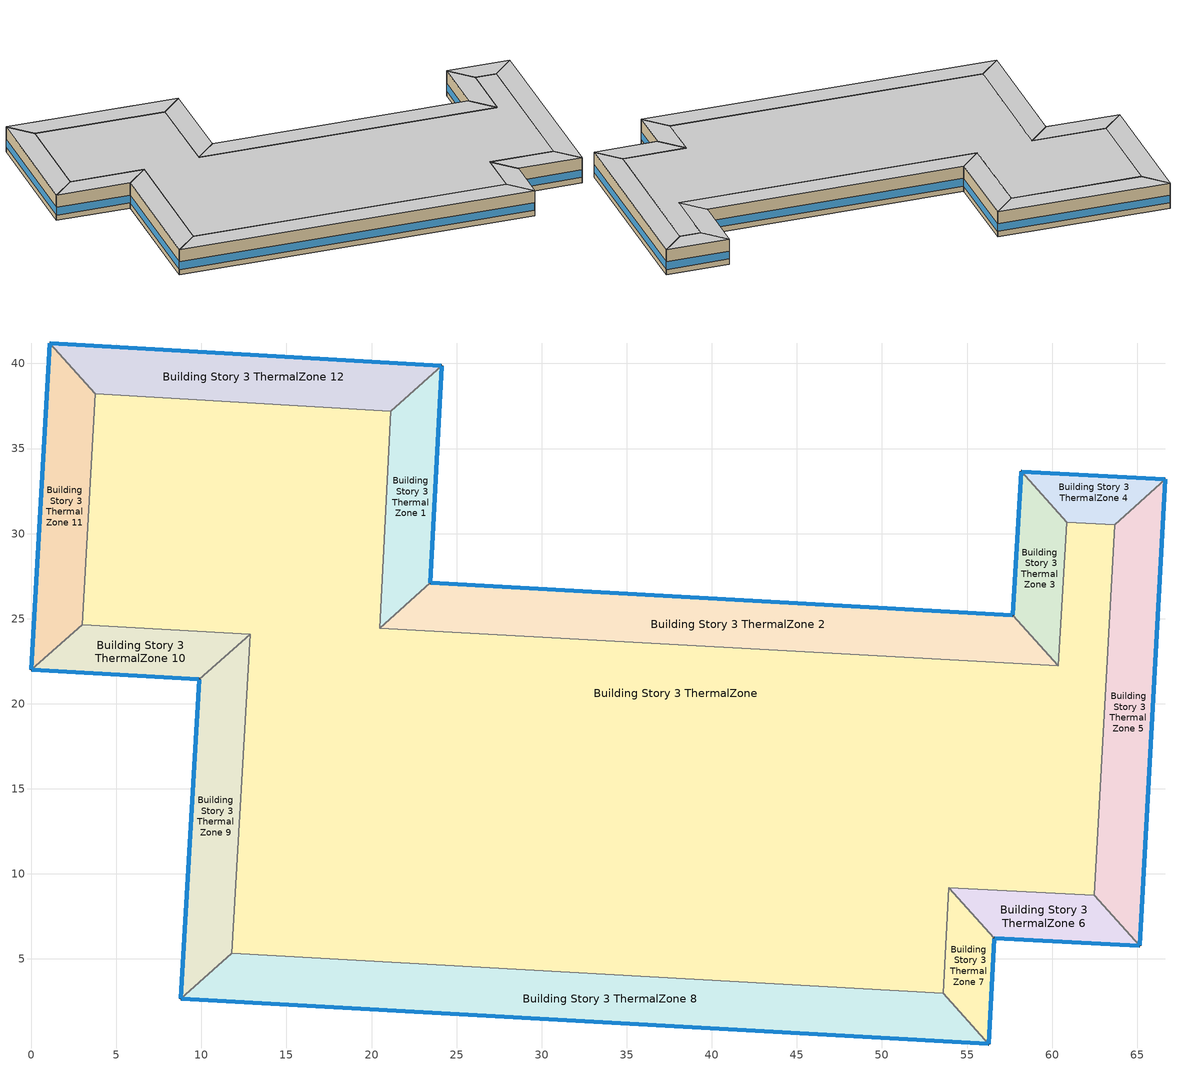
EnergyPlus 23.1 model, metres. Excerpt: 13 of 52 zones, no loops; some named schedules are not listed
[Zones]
Building Story 3 ThermalZone
 floor adiabatic (Typical Interior Ceiling): 21.14,37.2 20.47,24.43 60.35,22.23 60.86,30.67 63.68,30.53 62.47,8.75 53.93,9.19 53.6,2.98 11.78,5.33 12.87,24.1 2.98,24.65 3.75,38.22 z7.2
 wall adiabatic (Typical Interior Wall): 20.47,24.43 21.14,37.2 3.75,38.22 2.98,24.65 12.87,24.1 11.78,5.33 53.6,2.98 53.93,9.19 62.47,8.75 63.68,30.53 60.86,30.67 60.35,22.23 20.47,24.43 z7.2:10.8
 ceiling adiabatic (Typical Interior Ceiling): 3.75,38.22 2.98,24.65 12.87,24.1 11.78,5.33 53.6,2.98 53.93,9.19 62.47,8.75 63.68,30.53 60.86,30.67 60.35,22.23 20.47,24.43 21.14,37.2 z10.8
Building Story 3 ThermalZone 1
 floor adiabatic (Typical Interior Ceiling): 24.12,39.87 23.45,27.1 20.47,24.43 21.14,37.2 z7.2
 wall outside (Typical Insulated Steel Framed Exterior Wall R-12.99): 23.45,27.1 24.12,39.87 z7.2:10.8
 wall adiabatic (Typical Interior Wall): 24.12,39.87 21.14,37.2 20.47,24.43 23.45,27.1 z7.2:10.8
 window (U 0.55 SHGC 0.25): 23.45,27.12 24.11,39.85 z7.96:9.05
 ceiling adiabatic (Typical Interior Ceiling): 21.14,37.2 20.47,24.43 23.45,27.1 24.12,39.87 z10.8
Building Story 3 ThermalZone 10
 floor adiabatic (Typical Interior Ceiling): 9.88,21.43 0,21.99 2.98,24.65 12.87,24.1 z7.2
 wall outside (Typical Insulated Steel Framed Exterior Wall R-12.99): 0,21.99 9.88,21.43 z7.2:10.8
 wall adiabatic (Typical Interior Wall): 9.88,21.43 12.87,24.1 2.98,24.65 0,21.99 z7.2:10.8
 window (U 0.55 SHGC 0.25): 0.03,21.99 9.86,21.44 z7.96:9.05
 ceiling adiabatic (Typical Interior Ceiling): 12.87,24.1 2.98,24.65 0,21.99 9.88,21.43 z10.8
Building Story 3 ThermalZone 11
 floor adiabatic (Typical Interior Ceiling): 0,21.99 1.09,41.2 3.75,38.22 2.98,24.65 z7.2
 wall outside (Typical Insulated Steel Framed Exterior Wall R-12.99): 1.09,41.2 0,21.99 z7.2:10.8
 wall adiabatic (Typical Interior Wall): 0,21.99 2.98,24.65 3.75,38.22 1.09,41.2 z7.2:10.8
 window (U 0.55 SHGC 0.25): 1.09,41.18 0,22.02 z7.96:9.04
 ceiling adiabatic (Typical Interior Ceiling): 2.98,24.65 3.75,38.22 1.09,41.2 0,21.99 z10.8
Building Story 3 ThermalZone 12
 floor adiabatic (Typical Interior Ceiling): 1.09,41.2 24.12,39.87 21.14,37.2 3.75,38.22 z7.2
 wall outside (Typical Insulated Steel Framed Exterior Wall R-12.99): 24.12,39.87 1.09,41.2 z7.2:10.8
 wall adiabatic (Typical Interior Wall): 1.09,41.2 3.75,38.22 21.14,37.2 24.12,39.87 z7.2:10.8
 window (U 0.55 SHGC 0.25): 24.09,39.87 1.11,41.2 z7.96:9.04
 ceiling adiabatic (Typical Interior Ceiling): 3.75,38.22 21.14,37.2 24.12,39.87 1.09,41.2 z10.8
Building Story 3 ThermalZone 2
 floor adiabatic (Typical Interior Ceiling): 23.45,27.1 57.69,25.21 60.35,22.23 20.47,24.43 z7.2
 wall outside (Typical Insulated Steel Framed Exterior Wall R-12.99): 57.69,25.21 23.45,27.1 z7.2:10.8
 wall adiabatic (Typical Interior Wall): 23.45,27.1 20.47,24.43 60.35,22.23 57.69,25.21 z7.2:10.8
 window (U 0.55 SHGC 0.25): 57.67,25.21 23.47,27.1 z7.96:9.04
 ceiling adiabatic (Typical Interior Ceiling): 20.47,24.43 60.35,22.23 57.69,25.21 23.45,27.1 z10.8
Building Story 3 ThermalZone 3
 floor adiabatic (Typical Interior Ceiling): 57.69,25.21 58.19,33.65 60.86,30.67 60.35,22.23 z7.2
 wall outside (Typical Insulated Steel Framed Exterior Wall R-12.99): 58.19,33.65 57.69,25.21 z7.2:10.8
 wall adiabatic (Typical Interior Wall): 57.69,25.21 60.35,22.23 60.86,30.67 58.19,33.65 z7.2:10.8
 window (U 0.55 SHGC 0.25): 58.19,33.63 57.69,25.24 z7.96:9.05
 ceiling adiabatic (Typical Interior Ceiling): 60.35,22.23 60.86,30.67 58.19,33.65 57.69,25.21 z10.8
Building Story 3 ThermalZone 4
 floor adiabatic (Typical Interior Ceiling): 58.19,33.65 66.65,33.21 63.68,30.53 60.86,30.67 z7.2
 wall outside (Typical Insulated Steel Framed Exterior Wall R-12.99): 66.65,33.21 58.19,33.65 z7.2:10.8
 wall adiabatic (Typical Interior Wall): 58.19,33.65 60.86,30.67 63.68,30.53 66.65,33.21 z7.2:10.8
 window (U 0.55 SHGC 0.25): 66.63,33.21 58.22,33.65 z7.96:9.05
 ceiling adiabatic (Typical Interior Ceiling): 60.86,30.67 63.68,30.53 66.65,33.21 58.19,33.65 z10.8
Building Story 3 ThermalZone 5
 floor adiabatic (Typical Interior Ceiling): 66.65,33.21 65.14,5.78 62.47,8.75 63.68,30.53 z7.2
 wall outside (Typical Insulated Steel Framed Exterior Wall R-12.99): 65.14,5.78 66.65,33.21 z7.2:10.8
 wall adiabatic (Typical Interior Wall): 66.65,33.21 63.68,30.53 62.47,8.75 65.14,5.78 z7.2:10.8
 window (U 0.55 SHGC 0.25): 65.15,5.8 66.65,33.18 z7.96:9.04
 ceiling adiabatic (Typical Interior Ceiling): 63.68,30.53 62.47,8.75 65.14,5.78 66.65,33.21 z10.8
Building Story 3 ThermalZone 6
 floor adiabatic (Typical Interior Ceiling): 65.14,5.78 56.6,6.22 53.93,9.19 62.47,8.75 z7.2
 wall outside (Typical Insulated Steel Framed Exterior Wall R-12.99): 56.6,6.22 65.14,5.78 z7.2:10.8
 wall adiabatic (Typical Interior Wall): 65.14,5.78 62.47,8.75 53.93,9.19 56.6,6.22 z7.2:10.8
 window (U 0.55 SHGC 0.25): 56.63,6.22 65.12,5.78 z7.96:9.05
 ceiling adiabatic (Typical Interior Ceiling): 62.47,8.75 53.93,9.19 56.6,6.22 65.14,5.78 z10.8
Building Story 3 ThermalZone 7
 floor adiabatic (Typical Interior Ceiling): 56.6,6.22 56.27,0 53.6,2.98 53.93,9.19 z7.2
 wall outside (Typical Insulated Steel Framed Exterior Wall R-12.99): 56.27,0 56.6,6.22 z7.2:10.8
 wall adiabatic (Typical Interior Wall): 56.6,6.22 53.93,9.19 53.6,2.98 56.27,0 z7.2:10.8
 window (U 0.55 SHGC 0.25): 56.27,0.03 56.6,6.19 z7.96:9.05
 ceiling adiabatic (Typical Interior Ceiling): 53.93,9.19 53.6,2.98 56.27,0 56.6,6.22 z10.8
Building Story 3 ThermalZone 8
 floor adiabatic (Typical Interior Ceiling): 56.27,0 8.79,2.67 11.78,5.33 53.6,2.98 z7.2
 wall outside (Typical Insulated Steel Framed Exterior Wall R-12.99): 8.79,2.67 56.27,0 z7.2:10.8
 wall adiabatic (Typical Interior Wall): 56.27,0 53.6,2.98 11.78,5.33 8.79,2.67 z7.2:10.8
 window (U 0.55 SHGC 0.25): 8.82,2.66 56.24,0 z7.96:9.04
 ceiling adiabatic (Typical Interior Ceiling): 53.6,2.98 11.78,5.33 8.79,2.67 56.27,0 z10.8
Building Story 3 ThermalZone 9
 floor adiabatic (Typical Interior Ceiling): 8.79,2.67 9.88,21.43 12.87,24.1 11.78,5.33 z7.2
 wall outside (Typical Insulated Steel Framed Exterior Wall R-12.99): 9.88,21.43 8.79,2.67 z7.2:10.8
 wall adiabatic (Typical Interior Wall): 8.79,2.67 11.78,5.33 12.87,24.1 9.88,21.43 z7.2:10.8
 window (U 0.55 SHGC 0.25): 9.88,21.41 8.79,2.69 z7.96:9.04
 ceiling adiabatic (Typical Interior Ceiling): 11.78,5.33 12.87,24.1 9.88,21.43 8.79,2.67 z10.8
[Building]
bld_9: Terrain=City
[Site:Location]
Jack Northrop Fld H_CA_USA: Latitude {deg}=41.3151; Longitude {deg}=-105.581; Time Zone {hr}=-8; Elevation {m}=21
[Site:GroundTemperature:FCfactorMethod]
18.8, 14.3, 13.6, 13.2, 13.3, 12.6, 15.3, 15.6, 17.7, 19.4, 19.7, 18.5
[Site:WaterMainsTemperature]
Calculation Method=Correlation; Annual Average Outdoor Air Temperature {C}=8.96667; Maximum Difference In Monthly Average Outdoor Air Temperatures {deltaC}=26.2
[SizingPeriod:DesignDay] Day of Month=21; Dry-Bulb Temperature Range Modifier Type=DefaultMultipliers; Humidity Condition Type=Wetbulb; Barometric Pressure {Pa}=98769; Rain Indicator=No; Snow Indicator=No; Daylight Saving Time Indicator=No; Begin Environment Reset Mode=FullResetAtBeginEnvironment
Name | Month | Day Type | Maximum Dry-Bulb Temperature {C} | Daily Dry-Bulb Temperature Range {deltaC} | Wetbulb or DewPoint at Maximum Dry-Bulb {C} | Wind Speed {m/s} | Wind Direction {deg} | Solar Model Indicator | ASHRAE Clear Sky Optical Depth for Beam Irradiance (taub) | ASHRAE Clear Sky Optical Depth for Diffuse Irradiance (taud) | Sky Clearness
Buffalo Niagara Intl Ap Ann Clg .4% Condns DB=>MWB 1 | 7 | SummerDesignDay | 30.3 | 9.3 | 21.8 | 5.7 | 240 | ASHRAETau | 0.462 | 2.001
Buffalo Niagara Intl Ap Ann Clg .4% Condns WB=>MDB 1 | 7 | SummerDesignDay | 27.8 | 9.3 | 23.8 | 5.7 | 240 | ASHRAETau | 0.462 | 2.001
Buffalo Niagara Intl Ap Ann Htg 99.6% Condns DB 1 | 1 | WinterDesignDay | -16.3 | 0 | -16.3 | 5.1 | 270 | ASHRAEClearSky |  |  | 0
[Material] Thermal Absorptance=0.9; Solar Absorptance=0.7
Name | Roughness | Thickness {m} | Conductivity {W/m-K} | Density {kg/m3} | Specific Heat {J/kg-K} | Visible Absorptance
100mm Normalweight concrete floor | MediumRough | 0.1016 | 2.31045 | 2322 | 832.557 | 0.7
25mm Stucco | Smooth | 0.0254 | 0.72 | 1856 | 840 | 0.7
5/8 in. Gypsum Board | MediumSmooth | 0.0159 | 0.16 | 800 | 1090 | 0.7
G01 13mm gypsum board | Smooth | 0.0127 | 0.160031 | 800.001 | 1090.73 | 0.5
Std Wood 6inch 1; Std Wood 6inch 2 | MediumSmooth | 0.15 | 0.12 | 540 | 1210 | 0.7
[Material:NoMass] Roughness=Smooth; Thermal Absorptance=0.9; Solar Absorptance=0.7
Name | Thermal Resistance {m2-K/W} | Visible Absorptance
CP02 CARPET PAD | 0.21648 | 0.8
Typical Insulation R-10.81 | 1.90342 | 0.7
[WindowMaterial:Gas]
Gap_1_W_0_0032: Gas Type=Air; Thickness {m}=0.0032
[WindowMaterial:Glazing] Optical Data Type=SpectralAverage; Infrared Transmittance at Normal Incidence=0; Back Side Infrared Hemispherical Emissivity=0.84; Conductivity {W/m-K}=1; Dirt Correction Factor for Solar and Visible Transmittance=1; Solar Diffusing=No
Name | Thickness {m} | Solar Transmittance at Normal Incidence | Front Side Solar Reflectance at Normal Incidence | Back Side Solar Reflectance at Normal Incidence | Visible Transmittance at Normal Incidence | Front Side Visible Reflectance at Normal Incidence | Back Side Visible Reflectance at Normal Incidence | Front Side Infrared Hemispherical Emissivity
Glass_2022F_LayerAvg | 0.0039 | 0.355897 | 0.394095 | 0.265645 | 0.677694 | 0.042734 | 0.05547 | 0.046
Glass_2175_LayerAvg | 0.0086 | 0.167758 | 0.217606 | 0.437978 | 0.416044 | 0.078729 | 0.10654 | 0.84
[Construction]
InteriorFurnishings 1: Std Wood 6inch 1
InteriorFurnishings 2: Std Wood 6inch 2
Typical Insulated Steel Framed Exterior Wall R-12.99: 25mm Stucco, 5/8 in. Gypsum Board, Typical Insulation R-10.81, 5/8 in. Gypsum Board
Typical Interior Ceiling: CP02 CARPET PAD, 100mm Normalweight concrete floor
Typical Interior Wall: G01 13mm gypsum board, G01 13mm gypsum board
U 0.55 SHGC 0.25: Glass_2175_LayerAvg, Gap_1_W_0_0032, Glass_2022F_LayerAvg
[Zone] Multiplier=1; Part of Total Floor Area=Yes
Building Story 3 ThermalZone; Building Story 3 ThermalZone 1; Building Story 3 ThermalZone 10; Building Story 3 ThermalZone 11; Building Story 3 ThermalZone 12; Building Story 3 ThermalZone 2; Building Story 3 ThermalZone 3; Building Story 3 ThermalZone 4; Building Story 3 ThermalZone 5; Building Story 3 ThermalZone 6; Building Story 3 ThermalZone 7; Building Story 3 ThermalZone 8; Building Story 3 ThermalZone 9
[Space] Space Type=Story Mid2 Blended Space Type
Name | Zone
Building Story 3 Space | Building Story 3 ThermalZone
Building Story 3 Space 1 | Building Story 3 ThermalZone 1
Building Story 3 Space 10 | Building Story 3 ThermalZone 10
Building Story 3 Space 11 | Building Story 3 ThermalZone 11
Building Story 3 Space 12 | Building Story 3 ThermalZone 12
Building Story 3 Space 2 | Building Story 3 ThermalZone 2
Building Story 3 Space 3 | Building Story 3 ThermalZone 3
Building Story 3 Space 4 | Building Story 3 ThermalZone 4
Building Story 3 Space 5 | Building Story 3 ThermalZone 5
Building Story 3 Space 6 | Building Story 3 ThermalZone 6
Building Story 3 Space 7 | Building Story 3 ThermalZone 7
Building Story 3 Space 8 | Building Story 3 ThermalZone 8
Building Story 3 Space 9 | Building Story 3 ThermalZone 9
[SpaceList]
Story Mid2 Blended Space Type: Building Story 3 Space 12, Building Story 3 Space 11, Building Story 3 Space 10, Building Story 3 Space 9, Building Story 3 Space 7, Building Story 3 Space 6, Building Story 3 Space 5, Building Story 3 Space 2, Building Story 3 Space 4, Building Story 3 Space 3, Building Story 3 Space 1, Building Story 3 Space, Building Story 3 Space 8
[InternalMass]
Name | Construction | Zone or ZoneList | Space or SpaceList | Surface Area {m2}
Building Story 3 Space 12 Office WholeBuilding - Lg Office A  - Story Mid2 Mass; Building Story 3 Space 12 Office WholeBuilding - Lg Office C  - Story Mid2 Mass | InteriorFurnishings 1 | Building Story 3 ThermalZone 12 | Building Story 3 Space 12 | 7.12099
Building Story 3 Space 11 Office WholeBuilding - Lg Office A  - Story Mid2 Mass; Building Story 3 Space 11 Office WholeBuilding - Lg Office C  - Story Mid2 Mass | InteriorFurnishings 1 | Building Story 3 ThermalZone 11 | Building Story 3 Space 11 | 5.76677
Building Story 3 Space 10 Office WholeBuilding - Lg Office A  - Story Mid2 Mass; Building Story 3 Space 10 Office WholeBuilding - Lg Office C  - Story Mid2 Mass | InteriorFurnishings 1 | Building Story 3 ThermalZone 10 | Building Story 3 Space 10 | 3.47686
Building Story 3 Space 9 Office WholeBuilding - Lg Office A  - Story Mid2 Mass; Building Story 3 Space 9 Office WholeBuilding - Lg Office C  - Story Mid2 Mass | InteriorFurnishings 1 | Building Story 3 ThermalZone 9 | Building Story 3 Space 9 | 6.60177
Building Story 3 Space 7 Office WholeBuilding - Lg Office A  - Story Mid2 Mass; Building Story 3 Space 7 Office WholeBuilding - Lg Office C  - Story Mid2 Mass | InteriorFurnishings 1 | Building Story 3 ThermalZone 7 | Building Story 3 Space 7 | 2.18677
Building Story 3 Space 6 Office WholeBuilding - Lg Office A  - Story Mid2 Mass; Building Story 3 Space 6 Office WholeBuilding - Lg Office C  - Story Mid2 Mass | InteriorFurnishings 1 | Building Story 3 ThermalZone 6 | Building Story 3 Space 6 | 3.00997
Building Story 3 Space 5 Office WholeBuilding - Lg Office A  - Story Mid2 Mass; Building Story 3 Space 5 Office WholeBuilding - Lg Office C  - Story Mid2 Mass | InteriorFurnishings 1 | Building Story 3 ThermalZone 5 | Building Story 3 Space 5 | 8.66305
Building Story 3 Space 2 Office WholeBuilding - Lg Office A  - Story Mid2 Mass; Building Story 3 Space 2 Office WholeBuilding - Lg Office C  - Story Mid2 Mass | InteriorFurnishings 1 | Building Story 3 ThermalZone 2 | Building Story 3 Space 2 | 13.0702
Building Story 3 Space 4 Office WholeBuilding - Lg Office A  - Story Mid2 Mass; Building Story 3 Space 4 Office WholeBuilding - Lg Office C  - Story Mid2 Mass | InteriorFurnishings 1 | Building Story 3 ThermalZone 4 | Building Story 3 Space 4 | 1.98575
Building Story 3 Space 3 Office WholeBuilding - Lg Office A  - Story Mid2 Mass; Building Story 3 Space 3 Office WholeBuilding - Lg Office C  - Story Mid2 Mass | InteriorFurnishings 1 | Building Story 3 ThermalZone 3 | Building Story 3 Space 3 | 2.98154
Building Story 3 Space 1 Office WholeBuilding - Lg Office A  - Story Mid2 Mass; Building Story 3 Space 1 Office WholeBuilding - Lg Office C  - Story Mid2 Mass | InteriorFurnishings 1 | Building Story 3 ThermalZone 1 | Building Story 3 Space 1 | 4.50551
Building Story 3 Space Office WholeBuilding - Lg Office A  - Story Mid2 Mass; Building Story 3 Space Office WholeBuilding - Lg Office C  - Story Mid2 Mass | InteriorFurnishings 1 | Building Story 3 ThermalZone | Building Story 3 Space | 147.642
Building Story 3 Space 8 Office WholeBuilding - Lg Office A  - Story Mid2 Mass; Building Story 3 Space 8 Office WholeBuilding - Lg Office C  - Story Mid2 Mass | InteriorFurnishings 1 | Building Story 3 ThermalZone 8 | Building Story 3 Space 8 | 15.7014
Building Story 3 Space 12 Office WholeBuilding - Lg Office A end_a - Story Mid2 Mass; Building Story 3 Space 12 Office WholeBuilding - Lg Office C end_a - Story Mid2 Mass | InteriorFurnishings 1 | Building Story 3 ThermalZone 12 | Building Story 3 Space 12 | 1.33672
Building Story 3 Space 11 Office WholeBuilding - Lg Office A end_a - Story Mid2 Mass; Building Story 3 Space 11 Office WholeBuilding - Lg Office C end_a - Story Mid2 Mass | InteriorFurnishings 1 | Building Story 3 ThermalZone 11 | Building Story 3 Space 11 | 1.08251
Building Story 3 Space 10 Office WholeBuilding - Lg Office A end_a - Story Mid2 Mass; Building Story 3 Space 10 Office WholeBuilding - Lg Office C end_a - Story Mid2 Mass | InteriorFurnishings 1 | Building Story 3 ThermalZone 10 | Building Story 3 Space 10 | 0.652659
Building Story 3 Space 9 Office WholeBuilding - Lg Office A end_a - Story Mid2 Mass; Building Story 3 Space 9 Office WholeBuilding - Lg Office C end_a - Story Mid2 Mass | InteriorFurnishings 1 | Building Story 3 ThermalZone 9 | Building Story 3 Space 9 | 1.23925
Building Story 3 Space 7 Office WholeBuilding - Lg Office A end_a - Story Mid2 Mass; Building Story 3 Space 7 Office WholeBuilding - Lg Office C end_a - Story Mid2 Mass | InteriorFurnishings 1 | Building Story 3 ThermalZone 7 | Building Story 3 Space 7 | 0.410489
Building Story 3 Space 6 Office WholeBuilding - Lg Office A end_a - Story Mid2 Mass; Building Story 3 Space 6 Office WholeBuilding - Lg Office C end_a - Story Mid2 Mass | InteriorFurnishings 1 | Building Story 3 ThermalZone 6 | Building Story 3 Space 6 | 0.565016
Building Story 3 Space 5 Office WholeBuilding - Lg Office A end_a - Story Mid2 Mass; Building Story 3 Space 5 Office WholeBuilding - Lg Office C end_a - Story Mid2 Mass | InteriorFurnishings 1 | Building Story 3 ThermalZone 5 | Building Story 3 Space 5 | 1.62618
Building Story 3 Space 2 Office WholeBuilding - Lg Office A end_a - Story Mid2 Mass; Building Story 3 Space 2 Office WholeBuilding - Lg Office C end_a - Story Mid2 Mass | InteriorFurnishings 1 | Building Story 3 ThermalZone 2 | Building Story 3 Space 2 | 2.45347
Building Story 3 Space 4 Office WholeBuilding - Lg Office A end_a - Story Mid2 Mass; Building Story 3 Space 4 Office WholeBuilding - Lg Office C end_a - Story Mid2 Mass | InteriorFurnishings 1 | Building Story 3 ThermalZone 4 | Building Story 3 Space 4 | 0.372755
Building Story 3 Space 3 Office WholeBuilding - Lg Office A end_a - Story Mid2 Mass; Building Story 3 Space 3 Office WholeBuilding - Lg Office C end_a - Story Mid2 Mass | InteriorFurnishings 1 | Building Story 3 ThermalZone 3 | Building Story 3 Space 3 | 0.559679
Building Story 3 Space 1 Office WholeBuilding - Lg Office A end_a - Story Mid2 Mass; Building Story 3 Space 1 Office WholeBuilding - Lg Office C end_a - Story Mid2 Mass | InteriorFurnishings 1 | Building Story 3 ThermalZone 1 | Building Story 3 Space 1 | 0.845751
Building Story 3 Space Office WholeBuilding - Lg Office A end_a - Story Mid2 Mass; Building Story 3 Space Office WholeBuilding - Lg Office C end_a - Story Mid2 Mass | InteriorFurnishings 1 | Building Story 3 ThermalZone | Building Story 3 Space | 27.7145
Building Story 3 Space 8 Office WholeBuilding - Lg Office A end_a - Story Mid2 Mass; Building Story 3 Space 8 Office WholeBuilding - Lg Office C end_a - Story Mid2 Mass | InteriorFurnishings 1 | Building Story 3 ThermalZone 8 | Building Story 3 Space 8 | 2.94738
Building Story 3 Space 12 Office WholeBuilding - Lg Office B  - Story Mid2 Mass | InteriorFurnishings 1 | Building Story 3 ThermalZone 12 | Building Story 3 Space 12 | 39.5963
Building Story 3 Space 11 Office WholeBuilding - Lg Office B  - Story Mid2 Mass | InteriorFurnishings 1 | Building Story 3 ThermalZone 11 | Building Story 3 Space 11 | 32.0661
Building Story 3 Space 10 Office WholeBuilding - Lg Office B  - Story Mid2 Mass | InteriorFurnishings 1 | Building Story 3 ThermalZone 10 | Building Story 3 Space 10 | 19.3331
Building Story 3 Space 9 Office WholeBuilding - Lg Office B  - Story Mid2 Mass | InteriorFurnishings 1 | Building Story 3 ThermalZone 9 | Building Story 3 Space 9 | 36.7091
Building Story 3 Space 7 Office WholeBuilding - Lg Office B  - Story Mid2 Mass | InteriorFurnishings 1 | Building Story 3 ThermalZone 7 | Building Story 3 Space 7 | 12.1595
Building Story 3 Space 6 Office WholeBuilding - Lg Office B  - Story Mid2 Mass | InteriorFurnishings 1 | Building Story 3 ThermalZone 6 | Building Story 3 Space 6 | 16.7369
Building Story 3 Space 5 Office WholeBuilding - Lg Office B  - Story Mid2 Mass | InteriorFurnishings 1 | Building Story 3 ThermalZone 5 | Building Story 3 Space 5 | 48.1709
Building Story 3 Space 2 Office WholeBuilding - Lg Office B  - Story Mid2 Mass | InteriorFurnishings 1 | Building Story 3 ThermalZone 2 | Building Story 3 Space 2 | 72.6768
Building Story 3 Space 4 Office WholeBuilding - Lg Office B  - Story Mid2 Mass | InteriorFurnishings 1 | Building Story 3 ThermalZone 4 | Building Story 3 Space 4 | 11.0418
Building Story 3 Space 3 Office WholeBuilding - Lg Office B  - Story Mid2 Mass | InteriorFurnishings 1 | Building Story 3 ThermalZone 3 | Building Story 3 Space 3 | 16.5788
Building Story 3 Space 1 Office WholeBuilding - Lg Office B  - Story Mid2 Mass | InteriorFurnishings 1 | Building Story 3 ThermalZone 1 | Building Story 3 Space 1 | 25.0529
Building Story 3 Space Office WholeBuilding - Lg Office B  - Story Mid2 Mass | InteriorFurnishings 1 | Building Story 3 ThermalZone | Building Story 3 Space | 820.961
Building Story 3 Space 8 Office WholeBuilding - Lg Office B  - Story Mid2 Mass | InteriorFurnishings 1 | Building Story 3 ThermalZone 8 | Building Story 3 Space 8 | 87.3075
Building Story 3 Space 12 Office WholeBuilding - Lg Office B end_a - Story Mid2 Mass | InteriorFurnishings 1 | Building Story 3 ThermalZone 12 | Building Story 3 Space 12 | 7.43281
Building Story 3 Space 11 Office WholeBuilding - Lg Office B end_a - Story Mid2 Mass | InteriorFurnishings 1 | Building Story 3 ThermalZone 11 | Building Story 3 Space 11 | 6.01929
Building Story 3 Space 10 Office WholeBuilding - Lg Office B end_a - Story Mid2 Mass | InteriorFurnishings 1 | Building Story 3 ThermalZone 10 | Building Story 3 Space 10 | 3.62911
Building Story 3 Space 9 Office WholeBuilding - Lg Office B end_a - Story Mid2 Mass | InteriorFurnishings 1 | Building Story 3 ThermalZone 9 | Building Story 3 Space 9 | 6.89085
Building Story 3 Space 7 Office WholeBuilding - Lg Office B end_a - Story Mid2 Mass | InteriorFurnishings 1 | Building Story 3 ThermalZone 7 | Building Story 3 Space 7 | 2.28253
Building Story 3 Space 6 Office WholeBuilding - Lg Office B end_a - Story Mid2 Mass | InteriorFurnishings 1 | Building Story 3 ThermalZone 6 | Building Story 3 Space 6 | 3.14177
Building Story 3 Space 5 Office WholeBuilding - Lg Office B end_a - Story Mid2 Mass | InteriorFurnishings 1 | Building Story 3 ThermalZone 5 | Building Story 3 Space 5 | 9.04239
Building Story 3 Space 2 Office WholeBuilding - Lg Office B end_a - Story Mid2 Mass | InteriorFurnishings 1 | Building Story 3 ThermalZone 2 | Building Story 3 Space 2 | 13.6425
Building Story 3 Space 4 Office WholeBuilding - Lg Office B end_a - Story Mid2 Mass | InteriorFurnishings 1 | Building Story 3 ThermalZone 4 | Building Story 3 Space 4 | 2.0727
Building Story 3 Space 3 Office WholeBuilding - Lg Office B end_a - Story Mid2 Mass | InteriorFurnishings 1 | Building Story 3 ThermalZone 3 | Building Story 3 Space 3 | 3.11209
Building Story 3 Space 1 Office WholeBuilding - Lg Office B end_a - Story Mid2 Mass | InteriorFurnishings 1 | Building Story 3 ThermalZone 1 | Building Story 3 Space 1 | 4.7028
Building Story 3 Space Office WholeBuilding - Lg Office B end_a - Story Mid2 Mass | InteriorFurnishings 1 | Building Story 3 ThermalZone | Building Story 3 Space | 154.107
Building Story 3 Space 8 Office WholeBuilding - Lg Office B end_a - Story Mid2 Mass | InteriorFurnishings 1 | Building Story 3 ThermalZone 8 | Building Story 3 Space 8 | 16.3889
Building Story 3 Space 12 SecondarySchool Classroom A  - Story Mid2 Mass; Building Story 3 Space 12 SecondarySchool Classroom C  - Story Mid2 Mass | InteriorFurnishings 1 | Building Story 3 ThermalZone 12 | Building Story 3 Space 12 | 11.8947
Building Story 3 Space 11 SecondarySchool Classroom A  - Story Mid2 Mass; Building Story 3 Space 11 SecondarySchool Classroom C  - Story Mid2 Mass | InteriorFurnishings 1 | Building Story 3 ThermalZone 11 | Building Story 3 Space 11 | 9.63263
Building Story 3 Space 10 SecondarySchool Classroom A  - Story Mid2 Mass; Building Story 3 Space 10 SecondarySchool Classroom C  - Story Mid2 Mass | InteriorFurnishings 1 | Building Story 3 ThermalZone 10 | Building Story 3 Space 10 | 5.80763
Building Story 3 Space 9 SecondarySchool Classroom A  - Story Mid2 Mass; Building Story 3 Space 9 SecondarySchool Classroom C  - Story Mid2 Mass | InteriorFurnishings 1 | Building Story 3 ThermalZone 9 | Building Story 3 Space 9 | 11.0274
Building Story 3 Space 7 SecondarySchool Classroom A  - Story Mid2 Mass; Building Story 3 Space 7 SecondarySchool Classroom C  - Story Mid2 Mass | InteriorFurnishings 1 | Building Story 3 ThermalZone 7 | Building Story 3 Space 7 | 3.65271
Building Story 3 Space 6 SecondarySchool Classroom A  - Story Mid2 Mass; Building Story 3 Space 6 SecondarySchool Classroom C  - Story Mid2 Mass | InteriorFurnishings 1 | Building Story 3 ThermalZone 6 | Building Story 3 Space 6 | 5.02775
Building Story 3 Space 5 SecondarySchool Classroom A  - Story Mid2 Mass; Building Story 3 Space 5 SecondarySchool Classroom C  - Story Mid2 Mass | InteriorFurnishings 1 | Building Story 3 ThermalZone 5 | Building Story 3 Space 5 | 14.4705
Building Story 3 Space 2 SecondarySchool Classroom A  - Story Mid2 Mass; Building Story 3 Space 2 SecondarySchool Classroom C  - Story Mid2 Mass | InteriorFurnishings 1 | Building Story 3 ThermalZone 2 | Building Story 3 Space 2 | 21.832
Building Story 3 Space 4 SecondarySchool Classroom A  - Story Mid2 Mass; Building Story 3 Space 4 SecondarySchool Classroom C  - Story Mid2 Mass | InteriorFurnishings 1 | Building Story 3 ThermalZone 4 | Building Story 3 Space 4 | 3.31693
Building Story 3 Space 3 SecondarySchool Classroom A  - Story Mid2 Mass; Building Story 3 Space 3 SecondarySchool Classroom C  - Story Mid2 Mass | InteriorFurnishings 1 | Building Story 3 ThermalZone 3 | Building Story 3 Space 3 | 4.98026
Building Story 3 Space 1 SecondarySchool Classroom A  - Story Mid2 Mass; Building Story 3 Space 1 SecondarySchool Classroom C  - Story Mid2 Mass | InteriorFurnishings 1 | Building Story 3 ThermalZone 1 | Building Story 3 Space 1 | 7.52585
Building Story 3 Space SecondarySchool Classroom A  - Story Mid2 Mass; Building Story 3 Space SecondarySchool Classroom C  - Story Mid2 Mass | InteriorFurnishings 1 | Building Story 3 ThermalZone | Building Story 3 Space | 246.616
Building Story 3 Space 8 SecondarySchool Classroom A  - Story Mid2 Mass; Building Story 3 Space 8 SecondarySchool Classroom C  - Story Mid2 Mass | InteriorFurnishings 1 | Building Story 3 ThermalZone 8 | Building Story 3 Space 8 | 26.2271
Building Story 3 Space 12 SecondarySchool Classroom A end_b - Story Mid2 Mass; Building Story 3 Space 12 SecondarySchool Classroom C end_b - Story Mid2 Mass | InteriorFurnishings 1 | Building Story 3 ThermalZone 12 | Building Story 3 Space 12 | 2.96365
Building Story 3 Space 11 SecondarySchool Classroom A end_b - Story Mid2 Mass; Building Story 3 Space 11 SecondarySchool Classroom C end_b - Story Mid2 Mass | InteriorFurnishings 1 | Building Story 3 ThermalZone 11 | Building Story 3 Space 11 | 2.40005
Building Story 3 Space 10 SecondarySchool Classroom A end_b - Story Mid2 Mass; Building Story 3 Space 10 SecondarySchool Classroom C end_b - Story Mid2 Mass | InteriorFurnishings 1 | Building Story 3 ThermalZone 10 | Building Story 3 Space 10 | 1.44702
Building Story 3 Space 9 SecondarySchool Classroom A end_b - Story Mid2 Mass; Building Story 3 Space 9 SecondarySchool Classroom C end_b - Story Mid2 Mass | InteriorFurnishings 1 | Building Story 3 ThermalZone 9 | Building Story 3 Space 9 | 2.74756
Building Story 3 Space 7 SecondarySchool Classroom A end_b - Story Mid2 Mass; Building Story 3 Space 7 SecondarySchool Classroom C end_b - Story Mid2 Mass | InteriorFurnishings 1 | Building Story 3 ThermalZone 7 | Building Story 3 Space 7 | 0.910102
Building Story 3 Space 6 SecondarySchool Classroom A end_b - Story Mid2 Mass; Building Story 3 Space 6 SecondarySchool Classroom C end_b - Story Mid2 Mass | InteriorFurnishings 1 | Building Story 3 ThermalZone 6 | Building Story 3 Space 6 | 1.25271
Building Story 3 Space 5 SecondarySchool Classroom A end_b - Story Mid2 Mass; Building Story 3 Space 5 SecondarySchool Classroom C end_b - Story Mid2 Mass | InteriorFurnishings 1 | Building Story 3 ThermalZone 5 | Building Story 3 Space 5 | 3.60543
Building Story 3 Space 2 SecondarySchool Classroom A end_b - Story Mid2 Mass; Building Story 3 Space 2 SecondarySchool Classroom C end_b - Story Mid2 Mass | InteriorFurnishings 1 | Building Story 3 ThermalZone 2 | Building Story 3 Space 2 | 5.43962
Building Story 3 Space 4 SecondarySchool Classroom A end_b - Story Mid2 Mass; Building Story 3 Space 4 SecondarySchool Classroom C end_b - Story Mid2 Mass | InteriorFurnishings 1 | Building Story 3 ThermalZone 4 | Building Story 3 Space 4 | 0.82644
Building Story 3 Space 3 SecondarySchool Classroom A end_b - Story Mid2 Mass; Building Story 3 Space 3 SecondarySchool Classroom C end_b - Story Mid2 Mass | InteriorFurnishings 1 | Building Story 3 ThermalZone 3 | Building Story 3 Space 3 | 1.24087
Building Story 3 Space 1 SecondarySchool Classroom A end_b - Story Mid2 Mass; Building Story 3 Space 1 SecondarySchool Classroom C end_b - Story Mid2 Mass | InteriorFurnishings 1 | Building Story 3 ThermalZone 1 | Building Story 3 Space 1 | 1.87513
Building Story 3 Space SecondarySchool Classroom A end_b - Story Mid2 Mass; Building Story 3 Space SecondarySchool Classroom C end_b - Story Mid2 Mass | InteriorFurnishings 1 | Building Story 3 ThermalZone | Building Story 3 Space | 61.4463
Building Story 3 Space 8 SecondarySchool Classroom A end_b - Story Mid2 Mass; Building Story 3 Space 8 SecondarySchool Classroom C end_b - Story Mid2 Mass | InteriorFurnishings 1 | Building Story 3 ThermalZone 8 | Building Story 3 Space 8 | 6.53469
Building Story 3 Space 12 SecondarySchool Corridor B  - Story Mid2 Mass | InteriorFurnishings 1 | Building Story 3 ThermalZone 12 | Building Story 3 Space 12 | 16.7722
Building Story 3 Space 11 SecondarySchool Corridor B  - Story Mid2 Mass | InteriorFurnishings 1 | Building Story 3 ThermalZone 11 | Building Story 3 Space 11 | 13.5826
Building Story 3 Space 10 SecondarySchool Corridor B  - Story Mid2 Mass | InteriorFurnishings 1 | Building Story 3 ThermalZone 10 | Building Story 3 Space 10 | 8.18912
Building Story 3 Space 9 SecondarySchool Corridor B  - Story Mid2 Mass | InteriorFurnishings 1 | Building Story 3 ThermalZone 9 | Building Story 3 Space 9 | 15.5493
Building Story 3 Space 7 SecondarySchool Corridor B  - Story Mid2 Mass | InteriorFurnishings 1 | Building Story 3 ThermalZone 7 | Building Story 3 Space 7 | 5.15055
Building Story 3 Space 6 SecondarySchool Corridor B  - Story Mid2 Mass | InteriorFurnishings 1 | Building Story 3 ThermalZone 6 | Building Story 3 Space 6 | 7.08945
Building Story 3 Space 5 SecondarySchool Corridor B  - Story Mid2 Mass | InteriorFurnishings 1 | Building Story 3 ThermalZone 5 | Building Story 3 Space 5 | 20.4043
Building Story 3 Space 2 SecondarySchool Corridor B  - Story Mid2 Mass | InteriorFurnishings 1 | Building Story 3 ThermalZone 2 | Building Story 3 Space 2 | 30.7845
Building Story 3 Space 4 SecondarySchool Corridor B  - Story Mid2 Mass | InteriorFurnishings 1 | Building Story 3 ThermalZone 4 | Building Story 3 Space 4 | 4.67708
Building Story 3 Space 3 SecondarySchool Corridor B  - Story Mid2 Mass | InteriorFurnishings 1 | Building Story 3 ThermalZone 3 | Building Story 3 Space 3 | 7.02247
Building Story 3 Space 1 SecondarySchool Corridor B  - Story Mid2 Mass | InteriorFurnishings 1 | Building Story 3 ThermalZone 1 | Building Story 3 Space 1 | 10.6119
Building Story 3 Space SecondarySchool Corridor B  - Story Mid2 Mass | InteriorFurnishings 1 | Building Story 3 ThermalZone | Building Story 3 Space | 347.744
Building Story 3 Space 8 SecondarySchool Corridor B  - Story Mid2 Mass | InteriorFurnishings 1 | Building Story 3 ThermalZone 8 | Building Story 3 Space 8 | 36.9818
Building Story 3 Space 12 SecondarySchool Corridor B end_b - Story Mid2 Mass | InteriorFurnishings 1 | Building Story 3 ThermalZone 12 | Building Story 3 Space 12 | 4.17894
Building Story 3 Space 11 SecondarySchool Corridor B end_b - Story Mid2 Mass | InteriorFurnishings 1 | Building Story 3 ThermalZone 11 | Building Story 3 Space 11 | 3.38422
Building Story 3 Space 10 SecondarySchool Corridor B end_b - Story Mid2 Mass | InteriorFurnishings 1 | Building Story 3 ThermalZone 10 | Building Story 3 Space 10 | 2.04039
Building Story 3 Space 9 SecondarySchool Corridor B end_b - Story Mid2 Mass | InteriorFurnishings 1 | Building Story 3 ThermalZone 9 | Building Story 3 Space 9 | 3.87423
Building Story 3 Space 7 SecondarySchool Corridor B end_b - Story Mid2 Mass | InteriorFurnishings 1 | Building Story 3 ThermalZone 7 | Building Story 3 Space 7 | 1.2833
Building Story 3 Space 6 SecondarySchool Corridor B end_b - Story Mid2 Mass | InteriorFurnishings 1 | Building Story 3 ThermalZone 6 | Building Story 3 Space 6 | 1.76639
Building Story 3 Space 5 SecondarySchool Corridor B end_b - Story Mid2 Mass | InteriorFurnishings 1 | Building Story 3 ThermalZone 5 | Building Story 3 Space 5 | 5.08389
Building Story 3 Space 2 SecondarySchool Corridor B end_b - Story Mid2 Mass | InteriorFurnishings 1 | Building Story 3 ThermalZone 2 | Building Story 3 Space 2 | 7.67021
Building Story 3 Space 4 SecondarySchool Corridor B end_b - Story Mid2 Mass | InteriorFurnishings 1 | Building Story 3 ThermalZone 4 | Building Story 3 Space 4 | 1.16533
Building Story 3 Space 3 SecondarySchool Corridor B end_b - Story Mid2 Mass | InteriorFurnishings 1 | Building Story 3 ThermalZone 3 | Building Story 3 Space 3 | 1.74971
Building Story 3 Space 1 SecondarySchool Corridor B end_b - Story Mid2 Mass | InteriorFurnishings 1 | Building Story 3 ThermalZone 1 | Building Story 3 Space 1 | 2.64405
Building Story 3 Space SecondarySchool Corridor B end_b - Story Mid2 Mass | InteriorFurnishings 1 | Building Story 3 ThermalZone | Building Story 3 Space | 86.6431
Building Story 3 Space 8 SecondarySchool Corridor B end_b - Story Mid2 Mass | InteriorFurnishings 1 | Building Story 3 ThermalZone 8 | Building Story 3 Space 8 | 9.21432
Building Story 3 Space Mass | InteriorFurnishings 2 | Building Story 3 ThermalZone | Building Story 3 Space | 2376.29
Building Story 3 Space 1 Mass | InteriorFurnishings 2 | Building Story 3 ThermalZone 1 | Building Story 3 Space 1 | 72.5161
Building Story 3 Space 10 Mass | InteriorFurnishings 2 | Building Story 3 ThermalZone 10 | Building Story 3 Space 10 | 55.96
Building Story 3 Space 11 Mass | InteriorFurnishings 2 | Building Story 3 ThermalZone 11 | Building Story 3 Space 11 | 92.8161
Building Story 3 Space 12 Mass | InteriorFurnishings 2 | Building Story 3 ThermalZone 12 | Building Story 3 Space 12 | 114.612
Building Story 3 Space 2 Mass | InteriorFurnishings 2 | Building Story 3 ThermalZone 2 | Building Story 3 Space 2 | 210.365
Building Story 3 Space 3 Mass | InteriorFurnishings 2 | Building Story 3 ThermalZone 3 | Building Story 3 Space 3 | 47.9878
Building Story 3 Space 4 Mass | InteriorFurnishings 2 | Building Story 3 ThermalZone 4 | Building Story 3 Space 4 | 31.9606
Building Story 3 Space 5 Mass | InteriorFurnishings 2 | Building Story 3 ThermalZone 5 | Building Story 3 Space 5 | 139.432
Building Story 3 Space 6 Mass | InteriorFurnishings 2 | Building Story 3 ThermalZone 6 | Building Story 3 Space 6 | 48.4454
Building Story 3 Space 7 Mass | InteriorFurnishings 2 | Building Story 3 ThermalZone 7 | Building Story 3 Space 7 | 35.196
Building Story 3 Space 8 Mass | InteriorFurnishings 2 | Building Story 3 ThermalZone 8 | Building Story 3 Space 8 | 252.714
Building Story 3 Space 9 Mass | InteriorFurnishings 2 | Building Story 3 ThermalZone 9 | Building Story 3 Space 9 | 106.255
[Lights] Zone or ZoneList or Space or SpaceList=Story Mid2 Blended Space Type; Design Level Calculation Method=Watts/Area; Return Air Fraction=0; Fraction Visible=0.2; Fraction Replaceable=1
Name | Schedule | Watts per Zone Floor Area {W/m2} | Fraction Radiant
Office WholeBuilding - Lg Office Lights 1 | OfficeLarge BLDG_LIGHT_SCH_2013 | 4.92443 | 0.7
SecondarySchool Classroom Lights 2 | SchoolSecondary BLDG_LIGHT_CLASSROOM_SCH_2013 | 3.46067 | 0.37
SecondarySchool Corridor Lights 2 | SchoolSecondary BLDG_LIGHT_CORRIDOR_SCH_2013 | 1.29865 | 0.37
[People] Zone or ZoneList or Space or SpaceList=Story Mid2 Blended Space Type; Number of People Calculation Method=People/Area; Fraction Radiant=0.3; Enable ASHRAE 55 Comfort Warnings=Yes; Mean Radiant Temperature Calculation Type=ZoneAveraged; Work Efficiency Schedule=Work Efficiency Schedule; Clothing Insulation Schedule=Clothing Schedule; Air Velocity Schedule=Air Velocity Schedule; Thermal Comfort Model 1 Type=Fanger
Name | Number of People Schedule | People per Floor Area {person/m2} | Activity Level Schedule
Office WholeBuilding - Lg Office People 1 | OfficeLarge BLDG_OCC_SCH | 0.030027 | OfficeLarge ACTIVITY_SCH
SecondarySchool Classroom People 2 | SchoolSecondary BLDG_OCC_SCH | 0.0976802 | SchoolSecondary ACTIVITY_SCH
[ElectricEquipment] Zone or ZoneList or Space or SpaceList=Story Mid2 Blended Space Type; Design Level Calculation Method=Watts/Area; Fraction Latent=0; Fraction Radiant=0.5; Fraction Lost=0
Name | Schedule | Watts per Zone Floor Area {W/m2}
Office WholeBuilding - Lg Office Elec Equip 1 | OfficeLarge BLDG_EQUIP_SCH | 4.50246
SecondarySchool Classroom Elec Equip 2 | SchoolSecondary BLDG_EQUIP_SCH_2013 | 2.59271
SecondarySchool Corridor Elec Equip 2 | SchoolSecondary BLDG_EQUIP_SCH_2013 | 0.728029
[ZoneInfiltration:DesignFlowRate] Zone or ZoneList or Space or SpaceList=Story Mid2 Blended Space Type; Schedule=Always On Discrete; Design Flow Rate Calculation Method=Flow/ExteriorArea; Constant Term Coefficient=0; Temperature Term Coefficient=0; Velocity Term Coefficient=0.224; Velocity Squared Term Coefficient=0
Name | Flow Rate per Exterior Surface Area {m3/s-m2}
Office WholeBuilding - Lg Office A  - Story Mid2 Infiltration; Office WholeBuilding - Lg Office C  - Story Mid2 Infiltration | 8.02658e-05
Office WholeBuilding - Lg Office A end_a - Story Mid2 Infiltration; Office WholeBuilding - Lg Office C end_a - Story Mid2 Infiltration | 3.01342e-05
Office WholeBuilding - Lg Office B end_a - Story Mid2 Infiltration | 8.37805e-05
SecondarySchool Classroom A  - Story Mid2 Infiltration; SecondarySchool Classroom C  - Story Mid2 Infiltration | 6.0472e-05
SecondarySchool Classroom A end_b - Story Mid2 Infiltration; SecondarySchool Classroom C end_b - Story Mid2 Infiltration | 4.84725e-05
SecondarySchool Corridor B end_b - Story Mid2 Infiltration | 4.71038e-05
[Daylighting:Controls] Lighting Control Type=Stepped; Minimum Input Power Fraction for Continuous or ContinuousOff Dimming Control=0.3; Minimum Light Output Fraction for Continuous or ContinuousOff Dimming Control=0.2; Number of Stepped Control Steps=3; Probability Lighting will be Reset When Needed in Manual Stepped Control=1; Glare Calculation Azimuth Angle of View Direction Clockwise from Zone y-Axis {deg}=-0; Maximum Allowable Discomfort Glare Index=22; Illuminance Setpoint at Reference Point 1 {lux}=377
Name | Zone or Space | Glare Calculation Daylighting Reference Point | Daylighting Reference Point 1 | Fraction of Lights Controlled by Reference Point 1 | Daylighting Reference Point 2 | Fraction of Lights Controlled by Reference Point 2 | Illuminance Setpoint at Reference Point 2 {lux}
Building Story 3 ThermalZone 1 DaylightingControls | Building Story 3 ThermalZone 1 | Building Story 3 Space 1 Daylt Sensor 1 | Building Story 3 Space 1 Daylt Sensor 1 | 0.435 | Building Story 3 Space 1 Daylt Sensor 2 | 0.099 | 377
Building Story 3 ThermalZone 10 DaylightingControls | Building Story 3 ThermalZone 10 | Building Story 3 Space 10 Daylt Sensor 1 | Building Story 3 Space 10 Daylt Sensor 1 | 0.433
Building Story 3 ThermalZone 11 DaylightingControls | Building Story 3 ThermalZone 11 | Building Story 3 Space 11 Daylt Sensor 1 | Building Story 3 Space 11 Daylt Sensor 1 | 0.47 | Building Story 3 Space 11 Daylt Sensor 2 | 0.099 | 377
Building Story 3 ThermalZone 12 DaylightingControls | Building Story 3 ThermalZone 12 | Building Story 3 Space 12 Daylt Sensor 1 | Building Story 3 Space 12 Daylt Sensor 1 | 0.465 | Building Story 3 Space 12 Daylt Sensor 2 | 0.101 | 377
Building Story 3 ThermalZone 2 DaylightingControls | Building Story 3 ThermalZone 2 | Building Story 3 Space 2 Daylt Sensor 1 | Building Story 3 Space 2 Daylt Sensor 1 | 0.425 | Building Story 3 Space 2 Daylt Sensor 2 | 0.109 | 377
Building Story 3 ThermalZone 5 DaylightingControls | Building Story 3 ThermalZone 5 | Building Story 3 Space 5 Daylt Sensor 1 | Building Story 3 Space 5 Daylt Sensor 1 | 0.461 | Building Story 3 Space 5 Daylt Sensor 2 | 0.103 | 377
Building Story 3 ThermalZone 8 DaylightingControls | Building Story 3 ThermalZone 8 | Building Story 3 Space 8 Daylt Sensor 1 | Building Story 3 Space 8 Daylt Sensor 1 | 0.453 | Building Story 3 Space 8 Daylt Sensor 2 | 0.107 | 377
Building Story 3 ThermalZone 9 DaylightingControls | Building Story 3 ThermalZone 9 | Building Story 3 Space 9 Daylt Sensor 1 | Building Story 3 Space 9 Daylt Sensor 1 | 0.438 | Building Story 3 Space 9 Daylt Sensor 2 | 0.103 | 377
[Exterior:Lights] Control Option=AstronomicalClock
Name | Schedule | Design Level {W}
Building Facades | Schedule Ruleset 1 | 850.556
Main Entries | Schedule Ruleset 2 | 240
Other Doors | Schedule Ruleset 2 | 412.074
Parking Areas and Drives | Schedule Ruleset 2 | 7370.51
[Schedule:Week:Daily]
OfficeLarge BLDG_LIGHT_SCH_2013 Week Rule - Jan1-Jan3: OfficeLarge BLDG_LIGHT_SCH_2013 Wkdy Day, OfficeLarge BLDG_LIGHT_SCH_2013 Wkdy Day, OfficeLarge BLDG_LIGHT_SCH_2013 Wkdy Day, OfficeLarge BLDG_LIGHT_SCH_2013 Wkdy Day, OfficeLarge BLDG_LIGHT_SCH_2013 Wkdy Day, OfficeLarge BLDG_LIGHT_SCH_2013 Wkdy Day, OfficeLarge BLDG_LIGHT_SCH_2013 Sat Day, OfficeLarge BLDG_LIGHT_SCH_2013 Default, OfficeLarge BLDG_LIGHT_SCH_2013 Summer Design Day, OfficeLarge BLDG_LIGHT_SCH_2013 Winter Design Day, OfficeLarge BLDG_LIGHT_SCH_2013 Default, OfficeLarge BLDG_LIGHT_SCH_2013 Default
OfficeLarge BLDG_LIGHT_SCH_2013 Week Rule - Jan4-Dec31: OfficeLarge BLDG_LIGHT_SCH_2013 Default, OfficeLarge BLDG_LIGHT_SCH_2013 Wkdy Day, OfficeLarge BLDG_LIGHT_SCH_2013 Wkdy Day, OfficeLarge BLDG_LIGHT_SCH_2013 Wkdy Day, OfficeLarge BLDG_LIGHT_SCH_2013 Wkdy Day, OfficeLarge BLDG_LIGHT_SCH_2013 Wkdy Day, OfficeLarge BLDG_LIGHT_SCH_2013 Sat Day, OfficeLarge BLDG_LIGHT_SCH_2013 Default, OfficeLarge BLDG_LIGHT_SCH_2013 Summer Design Day, OfficeLarge BLDG_LIGHT_SCH_2013 Winter Design Day, OfficeLarge BLDG_LIGHT_SCH_2013 Default, OfficeLarge BLDG_LIGHT_SCH_2013 Default
Work Efficiency Schedule Week Rule - Jan1-Dec31: Work Efficiency Schedule Default, Work Efficiency Schedule Default, Work Efficiency Schedule Default, Work Efficiency Schedule Default, Work Efficiency Schedule Default, Work Efficiency Schedule Default, Work Efficiency Schedule Default, Work Efficiency Schedule Default, Work Efficiency Schedule Default, Work Efficiency Schedule Default, Work Efficiency Schedule Default, Work Efficiency Schedule Default
Clothing Schedule Week Rule - Jan1-Dec31: Clothing Schedule Default Winter Clothes, Clothing Schedule Default Winter Clothes, Clothing Schedule Default Winter Clothes, Clothing Schedule Default Winter Clothes, Clothing Schedule Default Winter Clothes, Clothing Schedule Default Winter Clothes, Clothing Schedule Default Winter Clothes, Clothing Schedule Default Winter Clothes, Clothing Schedule Default Winter Clothes, Clothing Schedule Default Winter Clothes, Clothing Schedule Default Winter Clothes, Clothing Schedule Default Winter Clothes
Air Velocity Schedule Week Rule - Jan1-Dec31: Air Velocity Schedule Default, Air Velocity Schedule Default, Air Velocity Schedule Default, Air Velocity Schedule Default, Air Velocity Schedule Default, Air Velocity Schedule Default, Air Velocity Schedule Default, Air Velocity Schedule Default, Air Velocity Schedule Default, Air Velocity Schedule Default, Air Velocity Schedule Default, Air Velocity Schedule Default
SchoolSecondary BLDG_OCC_SCH Week Rule - Jan1-Jan3: SchoolSecondary BLDG_OCC_SCH Wkdy|SmrDsn Day, SchoolSecondary BLDG_OCC_SCH Wkdy|SmrDsn Day, SchoolSecondary BLDG_OCC_SCH Wkdy|SmrDsn Day, SchoolSecondary BLDG_OCC_SCH Wkdy|SmrDsn Day, SchoolSecondary BLDG_OCC_SCH Wkdy|SmrDsn Day, SchoolSecondary BLDG_OCC_SCH Wkdy|SmrDsn Day, SchoolSecondary BLDG_OCC_SCH Wknd Day, SchoolSecondary BLDG_OCC_SCH Default, SchoolSecondary BLDG_OCC_SCH Summer Design Day, SchoolSecondary BLDG_OCC_SCH Winter Design Day, SchoolSecondary BLDG_OCC_SCH Default, SchoolSecondary BLDG_OCC_SCH Default
SchoolSecondary BLDG_OCC_SCH Week Rule - Jan4-Jun13: SchoolSecondary BLDG_OCC_SCH Wknd Day, SchoolSecondary BLDG_OCC_SCH Wkdy|SmrDsn Day, SchoolSecondary BLDG_OCC_SCH Wkdy|SmrDsn Day, SchoolSecondary BLDG_OCC_SCH Wkdy|SmrDsn Day, SchoolSecondary BLDG_OCC_SCH Wkdy|SmrDsn Day, SchoolSecondary BLDG_OCC_SCH Wkdy|SmrDsn Day, SchoolSecondary BLDG_OCC_SCH Wknd Day, SchoolSecondary BLDG_OCC_SCH Default, SchoolSecondary BLDG_OCC_SCH Summer Design Day, SchoolSecondary BLDG_OCC_SCH Winter Design Day, SchoolSecondary BLDG_OCC_SCH Default, SchoolSecondary BLDG_OCC_SCH Default
SchoolSecondary BLDG_OCC_SCH Week Rule - Jun14-Jun20: SchoolSecondary BLDG_OCC_SCH Wknd Day, SchoolSecondary BLDG_OCC_SCH Wkdy|SmrDsn Day, SchoolSecondary BLDG_OCC_SCH Wkdy|SmrDsn Day 1, SchoolSecondary BLDG_OCC_SCH Wkdy|SmrDsn Day 1, SchoolSecondary BLDG_OCC_SCH Wkdy|SmrDsn Day 1, SchoolSecondary BLDG_OCC_SCH Wkdy|SmrDsn Day 1, SchoolSecondary BLDG_OCC_SCH Wknd Day 1, SchoolSecondary BLDG_OCC_SCH Default, SchoolSecondary BLDG_OCC_SCH Summer Design Day, SchoolSecondary BLDG_OCC_SCH Winter Design Day, SchoolSecondary BLDG_OCC_SCH Default, SchoolSecondary BLDG_OCC_SCH Default
SchoolSecondary BLDG_LIGHT_CORRIDOR_SCH_2013 Week Rule - Jun28-Jul4: SchoolSecondary BLDG_LIGHT_CORRIDOR_SCH_2013 Wknd Day, SchoolSecondary BLDG_LIGHT_CORRIDOR_SCH_2013 Wkdy Day, SchoolSecondary BLDG_LIGHT_CORRIDOR_SCH_2013 Wkdy Day, SchoolSecondary BLDG_LIGHT_CORRIDOR_SCH_2013 Wkdy Day 1, SchoolSecondary BLDG_LIGHT_CORRIDOR_SCH_2013 Wkdy Day 1, SchoolSecondary BLDG_LIGHT_CORRIDOR_SCH_2013 Wkdy Day 1, SchoolSecondary BLDG_LIGHT_CORRIDOR_SCH_2013 Wknd Day 1, SchoolSecondary BLDG_LIGHT_CORRIDOR_SCH_2013 Default, SchoolSecondary BLDG_LIGHT_CORRIDOR_SCH_2013 Summer Design Day, SchoolSecondary BLDG_LIGHT_CORRIDOR_SCH_2013 Winter Design Day, SchoolSecondary BLDG_LIGHT_CORRIDOR_SCH_2013 Default, SchoolSecondary BLDG_LIGHT_CORRIDOR_SCH_2013 Default
SchoolSecondary BLDG_LIGHT_CORRIDOR_SCH_2013 Week Rule - Jul5-Aug29: SchoolSecondary BLDG_LIGHT_CORRIDOR_SCH_2013 Wknd Day 1, SchoolSecondary BLDG_LIGHT_CORRIDOR_SCH_2013 Wkdy Day 1, SchoolSecondary BLDG_LIGHT_CORRIDOR_SCH_2013 Wkdy Day 1, SchoolSecondary BLDG_LIGHT_CORRIDOR_SCH_2013 Wkdy Day 1, SchoolSecondary BLDG_LIGHT_CORRIDOR_SCH_2013 Wkdy Day 1, SchoolSecondary BLDG_LIGHT_CORRIDOR_SCH_2013 Wkdy Day 1, SchoolSecondary BLDG_LIGHT_CORRIDOR_SCH_2013 Wknd Day 1, SchoolSecondary BLDG_LIGHT_CORRIDOR_SCH_2013 Default, SchoolSecondary BLDG_LIGHT_CORRIDOR_SCH_2013 Summer Design Day, SchoolSecondary BLDG_LIGHT_CORRIDOR_SCH_2013 Winter Design Day, SchoolSecondary BLDG_LIGHT_CORRIDOR_SCH_2013 Default, SchoolSecondary BLDG_LIGHT_CORRIDOR_SCH_2013 Default
SchoolSecondary BLDG_LIGHT_CORRIDOR_SCH_2013 Week Rule - Aug30-Sep5: SchoolSecondary BLDG_LIGHT_CORRIDOR_SCH_2013 Wknd Day 1, SchoolSecondary BLDG_LIGHT_CORRIDOR_SCH_2013 Wkdy Day 1, SchoolSecondary BLDG_LIGHT_CORRIDOR_SCH_2013 Wkdy Day 2, SchoolSecondary BLDG_LIGHT_CORRIDOR_SCH_2013 Wkdy Day 2, SchoolSecondary BLDG_LIGHT_CORRIDOR_SCH_2013 Wkdy Day 2, SchoolSecondary BLDG_LIGHT_CORRIDOR_SCH_2013 Wkdy Day 2, SchoolSecondary BLDG_LIGHT_CORRIDOR_SCH_2013 Default, SchoolSecondary BLDG_LIGHT_CORRIDOR_SCH_2013 Default, SchoolSecondary BLDG_LIGHT_CORRIDOR_SCH_2013 Summer Design Day, SchoolSecondary BLDG_LIGHT_CORRIDOR_SCH_2013 Winter Design Day, SchoolSecondary BLDG_LIGHT_CORRIDOR_SCH_2013 Default, SchoolSecondary BLDG_LIGHT_CORRIDOR_SCH_2013 Default
SchoolSecondary BLDG_LIGHT_CORRIDOR_SCH_2013 Week Rule - Sep6-Dec31: SchoolSecondary BLDG_LIGHT_CORRIDOR_SCH_2013 Default, SchoolSecondary BLDG_LIGHT_CORRIDOR_SCH_2013 Wkdy Day 2, SchoolSecondary BLDG_LIGHT_CORRIDOR_SCH_2013 Wkdy Day 2, SchoolSecondary BLDG_LIGHT_CORRIDOR_SCH_2013 Wkdy Day 2, SchoolSecondary BLDG_LIGHT_CORRIDOR_SCH_2013 Wkdy Day 2, SchoolSecondary BLDG_LIGHT_CORRIDOR_SCH_2013 Wkdy Day 2, SchoolSecondary BLDG_LIGHT_CORRIDOR_SCH_2013 Default, SchoolSecondary BLDG_LIGHT_CORRIDOR_SCH_2013 Default, SchoolSecondary BLDG_LIGHT_CORRIDOR_SCH_2013 Summer Design Day, SchoolSecondary BLDG_LIGHT_CORRIDOR_SCH_2013 Winter Design Day, SchoolSecondary BLDG_LIGHT_CORRIDOR_SCH_2013 Default, SchoolSecondary BLDG_LIGHT_CORRIDOR_SCH_2013 Default
OfficeLarge BLDG_OCC_SCH Week Rule - Jan1-Jan3: OfficeLarge BLDG_OCC_SCH Wkdy Day, OfficeLarge BLDG_OCC_SCH Wkdy Day, OfficeLarge BLDG_OCC_SCH Wkdy Day, OfficeLarge BLDG_OCC_SCH Wkdy Day, OfficeLarge BLDG_OCC_SCH Wkdy Day, OfficeLarge BLDG_OCC_SCH Wkdy Day, OfficeLarge BLDG_OCC_SCH Sat Day, OfficeLarge BLDG_OCC_SCH Default, OfficeLarge BLDG_OCC_SCH Summer Design Day, OfficeLarge BLDG_OCC_SCH Winter Design Day, OfficeLarge BLDG_OCC_SCH Default, OfficeLarge BLDG_OCC_SCH Default
OfficeLarge BLDG_OCC_SCH Week Rule - Jan4-Dec31: OfficeLarge BLDG_OCC_SCH Default, OfficeLarge BLDG_OCC_SCH Wkdy Day, OfficeLarge BLDG_OCC_SCH Wkdy Day, OfficeLarge BLDG_OCC_SCH Wkdy Day, OfficeLarge BLDG_OCC_SCH Wkdy Day, OfficeLarge BLDG_OCC_SCH Wkdy Day, OfficeLarge BLDG_OCC_SCH Sat Day, OfficeLarge BLDG_OCC_SCH Default, OfficeLarge BLDG_OCC_SCH Summer Design Day, OfficeLarge BLDG_OCC_SCH Winter Design Day, OfficeLarge BLDG_OCC_SCH Default, OfficeLarge BLDG_OCC_SCH Default
OfficeLarge ACTIVITY_SCH Week Rule - Jan1-Dec31: OfficeLarge ACTIVITY_SCH Default, OfficeLarge ACTIVITY_SCH Default, OfficeLarge ACTIVITY_SCH Default, OfficeLarge ACTIVITY_SCH Default, OfficeLarge ACTIVITY_SCH Default, OfficeLarge ACTIVITY_SCH Default, OfficeLarge ACTIVITY_SCH Default, OfficeLarge ACTIVITY_SCH Default, OfficeLarge ACTIVITY_SCH Summer Design Day, OfficeLarge ACTIVITY_SCH Winter Design Day, OfficeLarge ACTIVITY_SCH Default, OfficeLarge ACTIVITY_SCH Default
[Schedule:Year]
OfficeLarge BLDG_LIGHT_SCH_2013: OfficeLarge BLDG_LIGHT_SCH_2013 Week Rule - Jan1-Jan3, 1, 1, 1, 3, OfficeLarge BLDG_LIGHT_SCH_2013 Week Rule - Jan4-Dec31, 1, 4, 12, 31
OfficeLarge BLDG_OCC_SCH: OfficeLarge BLDG_OCC_SCH Week Rule - Jan1-Jan3, 1, 1, 1, 3, OfficeLarge BLDG_OCC_SCH Week Rule - Jan4-Dec31, 1, 4, 12, 31
OfficeLarge ACTIVITY_SCH: OfficeLarge ACTIVITY_SCH Week Rule - Jan1-Dec31, 1, 1, 12, 31
OfficeLarge BLDG_EQUIP_SCH: OfficeLarge BLDG_EQUIP_SCH Week Rule - Jan1-Jan3, 1, 1, 1, 3, OfficeLarge BLDG_EQUIP_SCH Week Rule - Jan4-Dec31, 1, 4, 12, 31
